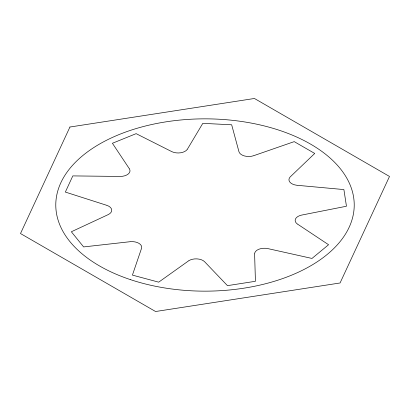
<?xml version="1.0" encoding="UTF-8"?>
<svg xmlns="http://www.w3.org/2000/svg" width="410" height="410" viewBox="0 0 410 410"><rect width="100%" height="100%" fill="white"/><g stroke="black" fill="none" stroke-linecap="round" stroke-linejoin="round"><path stroke-width="0.61" d="M187.416 149.158L202.801 123.348L231.671 124.789L238.999 151.864A9.825 5.673 0 0 0 253.406 155.795M188.446 260.95L158.696 282.162L132.42 275.11L141.573 248.219A9.825 5.673 0 0 0 130.37 241.68M253.703 155.692L294.221 141.635L314.736 153.453L290.203 176.915A9.825 5.673 0 0 0 296.861 185.269M130.026 241.715L83.625 246.922L71.345 231.768L108.296 214.568A9.825 5.673 0 0 0 106.995 205.4M297.204 185.305L343.893 189.574L346.455 206.235L301.54 215.106A9.825 5.673 0 0 0 297.332 223.978M106.692 205.302L65.344 192.07L72.811 175.905L120.268 176.443A9.825 5.673 0 0 0 129.478 168.935M297.558 224.126L328.574 244.724L311.984 258.443L267.704 248.568A9.825 5.673 0 0 0 254.605 253.805M129.355 168.746L112.412 143.269L136.13 133.655L171.887 151.679A9.825 5.673 0 0 0 187.298 149.348M254.61 254.005L255.435 281.291L227.453 285.642L204.528 261.647A9.825 5.673 0 0 0 188.667 260.796M69.936 127.023L20.5 233.541L155.564 311.518L340.064 282.977L389.5 176.459L254.436 98.482L69.936 127.023M130.385 279.61A149.225 86.156 0 0 0 354.225 205A149.225 86.156 0 0 0 130.385 130.39A149.225 86.156 0 0 0 130.385 279.61"/></g></svg>
